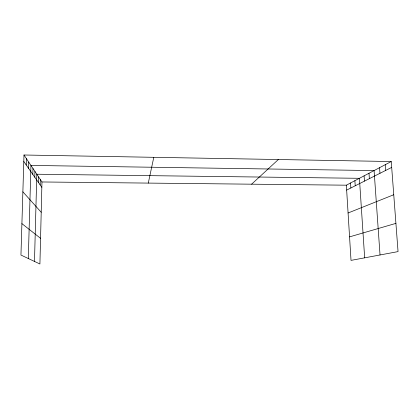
<?xml version="1.0" encoding="UTF-8"?>
<svg xmlns="http://www.w3.org/2000/svg" width="419" height="419" viewBox="0 0 419 419"><rect width="100%" height="100%" fill="white"/><g stroke="black" fill="none" stroke-linecap="round" stroke-linejoin="round"><path stroke-width="0.63" d="M38.454 182.48L38.6 176.912M40.177 184.952L40.318 179.489M23.993 155.004L41.968 181.966L39.915 263.996L20.95 255.056L23.993 155.004L391.246 161.535L398.05 251.604L351.022 260.382L346.351 185.188L391.246 161.535M32.818 174.414L32.981 168.485M34.777 177.221L34.934 171.418M34.489 261.44L36.804 174.225L359.408 178.305L364.661 257.837M26.235 164.992L26.423 158.644M28.555 168.312L28.733 162.116M28.303 258.523L30.938 165.421L374.088 170.575L380.033 254.967M148.284 183.093L153.789 157.314M251.604 184.182L278.357 159.529M346.654 190.1L391.686 167.401M348.079 212.988L393.755 194.741M349.561 236.876L395.918 223.369M41.968 181.966L346.351 185.188M21.903 223.631L40.559 238.327M22.872 191.823L41.209 212.255M23.794 161.498L41.832 187.319M385.271 164.683L385.695 170.423M379.556 167.694L379.965 173.314M368.998 173.257L369.369 178.651M364.106 175.833L364.462 181.123M354.888 180.689L355.218 185.785M350.541 182.977L350.855 187.984"/></g></svg>
